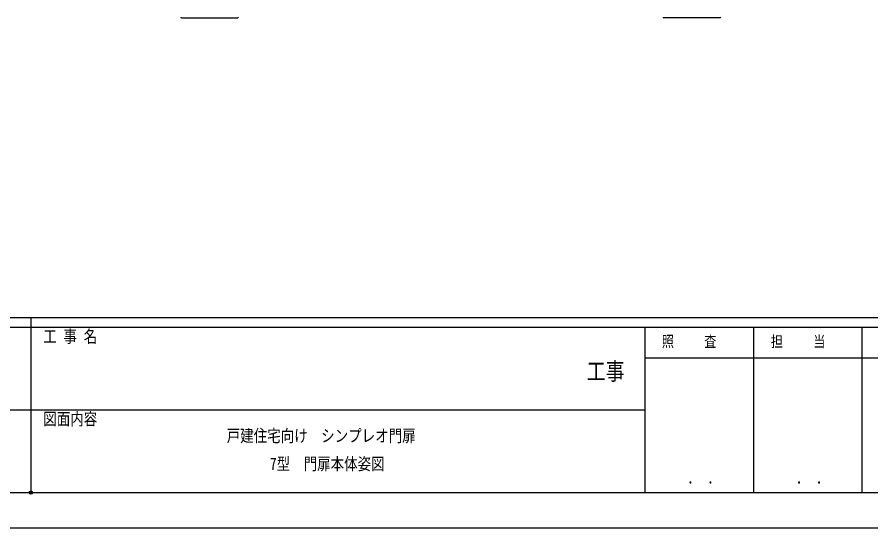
# Model space of a CAD drawing. Units: millimetres on the paper. Extents: x -297 to 297, y -210 to 210.
# Drawn here: x -5 to 121.5, y -210 to -134.2 of the extents above; entities that cross this region are included whole.
import ezdxf
from ezdxf.enums import TextEntityAlignment as Align

# ---------------------------------------------------------------- set-up
doc = ezdxf.new("R2010")
doc.units = ezdxf.units.MM
doc.header["$PDMODE"] = 32
doc.header["$PDSIZE"] = 0.5
for name, color, linetype in [('0-1_USER1', 3, 'Continuous'), ('0-2_YKK_A1', 4, 'Continuous'), ('0-4_YKK_ZWAK', 7, 'Continuous')]:
    doc.layers.add(name, color=color, linetype=linetype)
doc.styles.add('ＭＳ ゴシック', font='')
doc.styles.get('ＭＳ ゴシック').set_extended_font_data('MS Gothic')

msp = doc.modelspace()

# ---------------------------------------------------------------- linework, layer by layer
at = {"layer": '0-2_YKK_A1'}
for p, q in [((19.309, -134.318), (27.682, -134.318)), ((99.182, -134.318), (90.809, -134.318))]:
    msp.add_line(p, q, dxfattribs=at)
for centre, start, end in [((19.309, -134.218), 183, 270), ((27.682, -134.218), 270, 357), ((90.809, -134.218), 183, 270), ((99.182, -134.218), 270, 357)]:
    msp.add_arc(centre, 0.1, start, end, dxfattribs=at)
at = {"layer": '0-4_YKK_ZWAK'}
for p, q in [((270.001, -178.85), (-275.999, -178.85)), ((-2.999, -178.85), (-2.999, -204.75)), ((-2.999, -180.25), (-93.999, -180.25)), ((88.001, -180.25), (-2.999, -180.25)), ((104.101, -180.25), (104.101, -204.75)), ((120.201, -180.25), (120.201, -204.75)), ((136.301, -184.8), (88.001, -184.8)), ((-93.474, -192.5), (-2.999, -192.5)), ((-2.999, -192.5), (88.001, -192.5)), ((-93.999, -204.75), (-2.999, -204.75)), ((-2.999, -204.75), (88.001, -204.75)), ((88.001, -204.75), (136.301, -204.75))]:
    msp.add_line(p, q, dxfattribs=at)
msp.add_lwpolyline([(-297, -210), (297, -210), (297, 210), (-297, 210)], close=True, dxfattribs=at)
msp.add_lwpolyline([(136.301, -180.25), (88.001, -180.25), (88.001, -204.75)], dxfattribs=at)
msp.add_point((-2.999, -204.75), dxfattribs=at)

# ---------------------------------------------------------------- texts
at = {"layer": '0-1_USER1', "style": 'ＭＳ ゴシック', "width": 0.8}
for s, p in [('戸建住宅向け\u3000シンプレオ門扉', (26.035, -197.792)), ('7型\u3000門扉本体姿図', (32.435, -201.958))]:
    msp.add_text(s, height=1.833, dxfattribs=at).set_placement(p, align=Align.BOTTOM_LEFT)
at = {"layer": '0-4_YKK_ZWAK', "style": 'ＭＳ ゴシック', "width": 0.8}
for s, height, p in [('工 事 名', 1.833, (-1.161, -183.05)), ('照     査', 1.65, (90.531, -183.65)), ('担     当', 1.65, (106.691, -183.65)), ('工事', 2.566, (79.413, -188.823)), ('図面内容', 1.833, (-1.161, -195.3)), ('． ．', 1.814, (94.3, -204.005)), ('． ．', 1.814, (110.4, -204.005))]:
    msp.add_text(s, height=height, dxfattribs=at).set_placement(p, align=Align.BOTTOM_LEFT)

doc.saveas('drawing.dxf')
